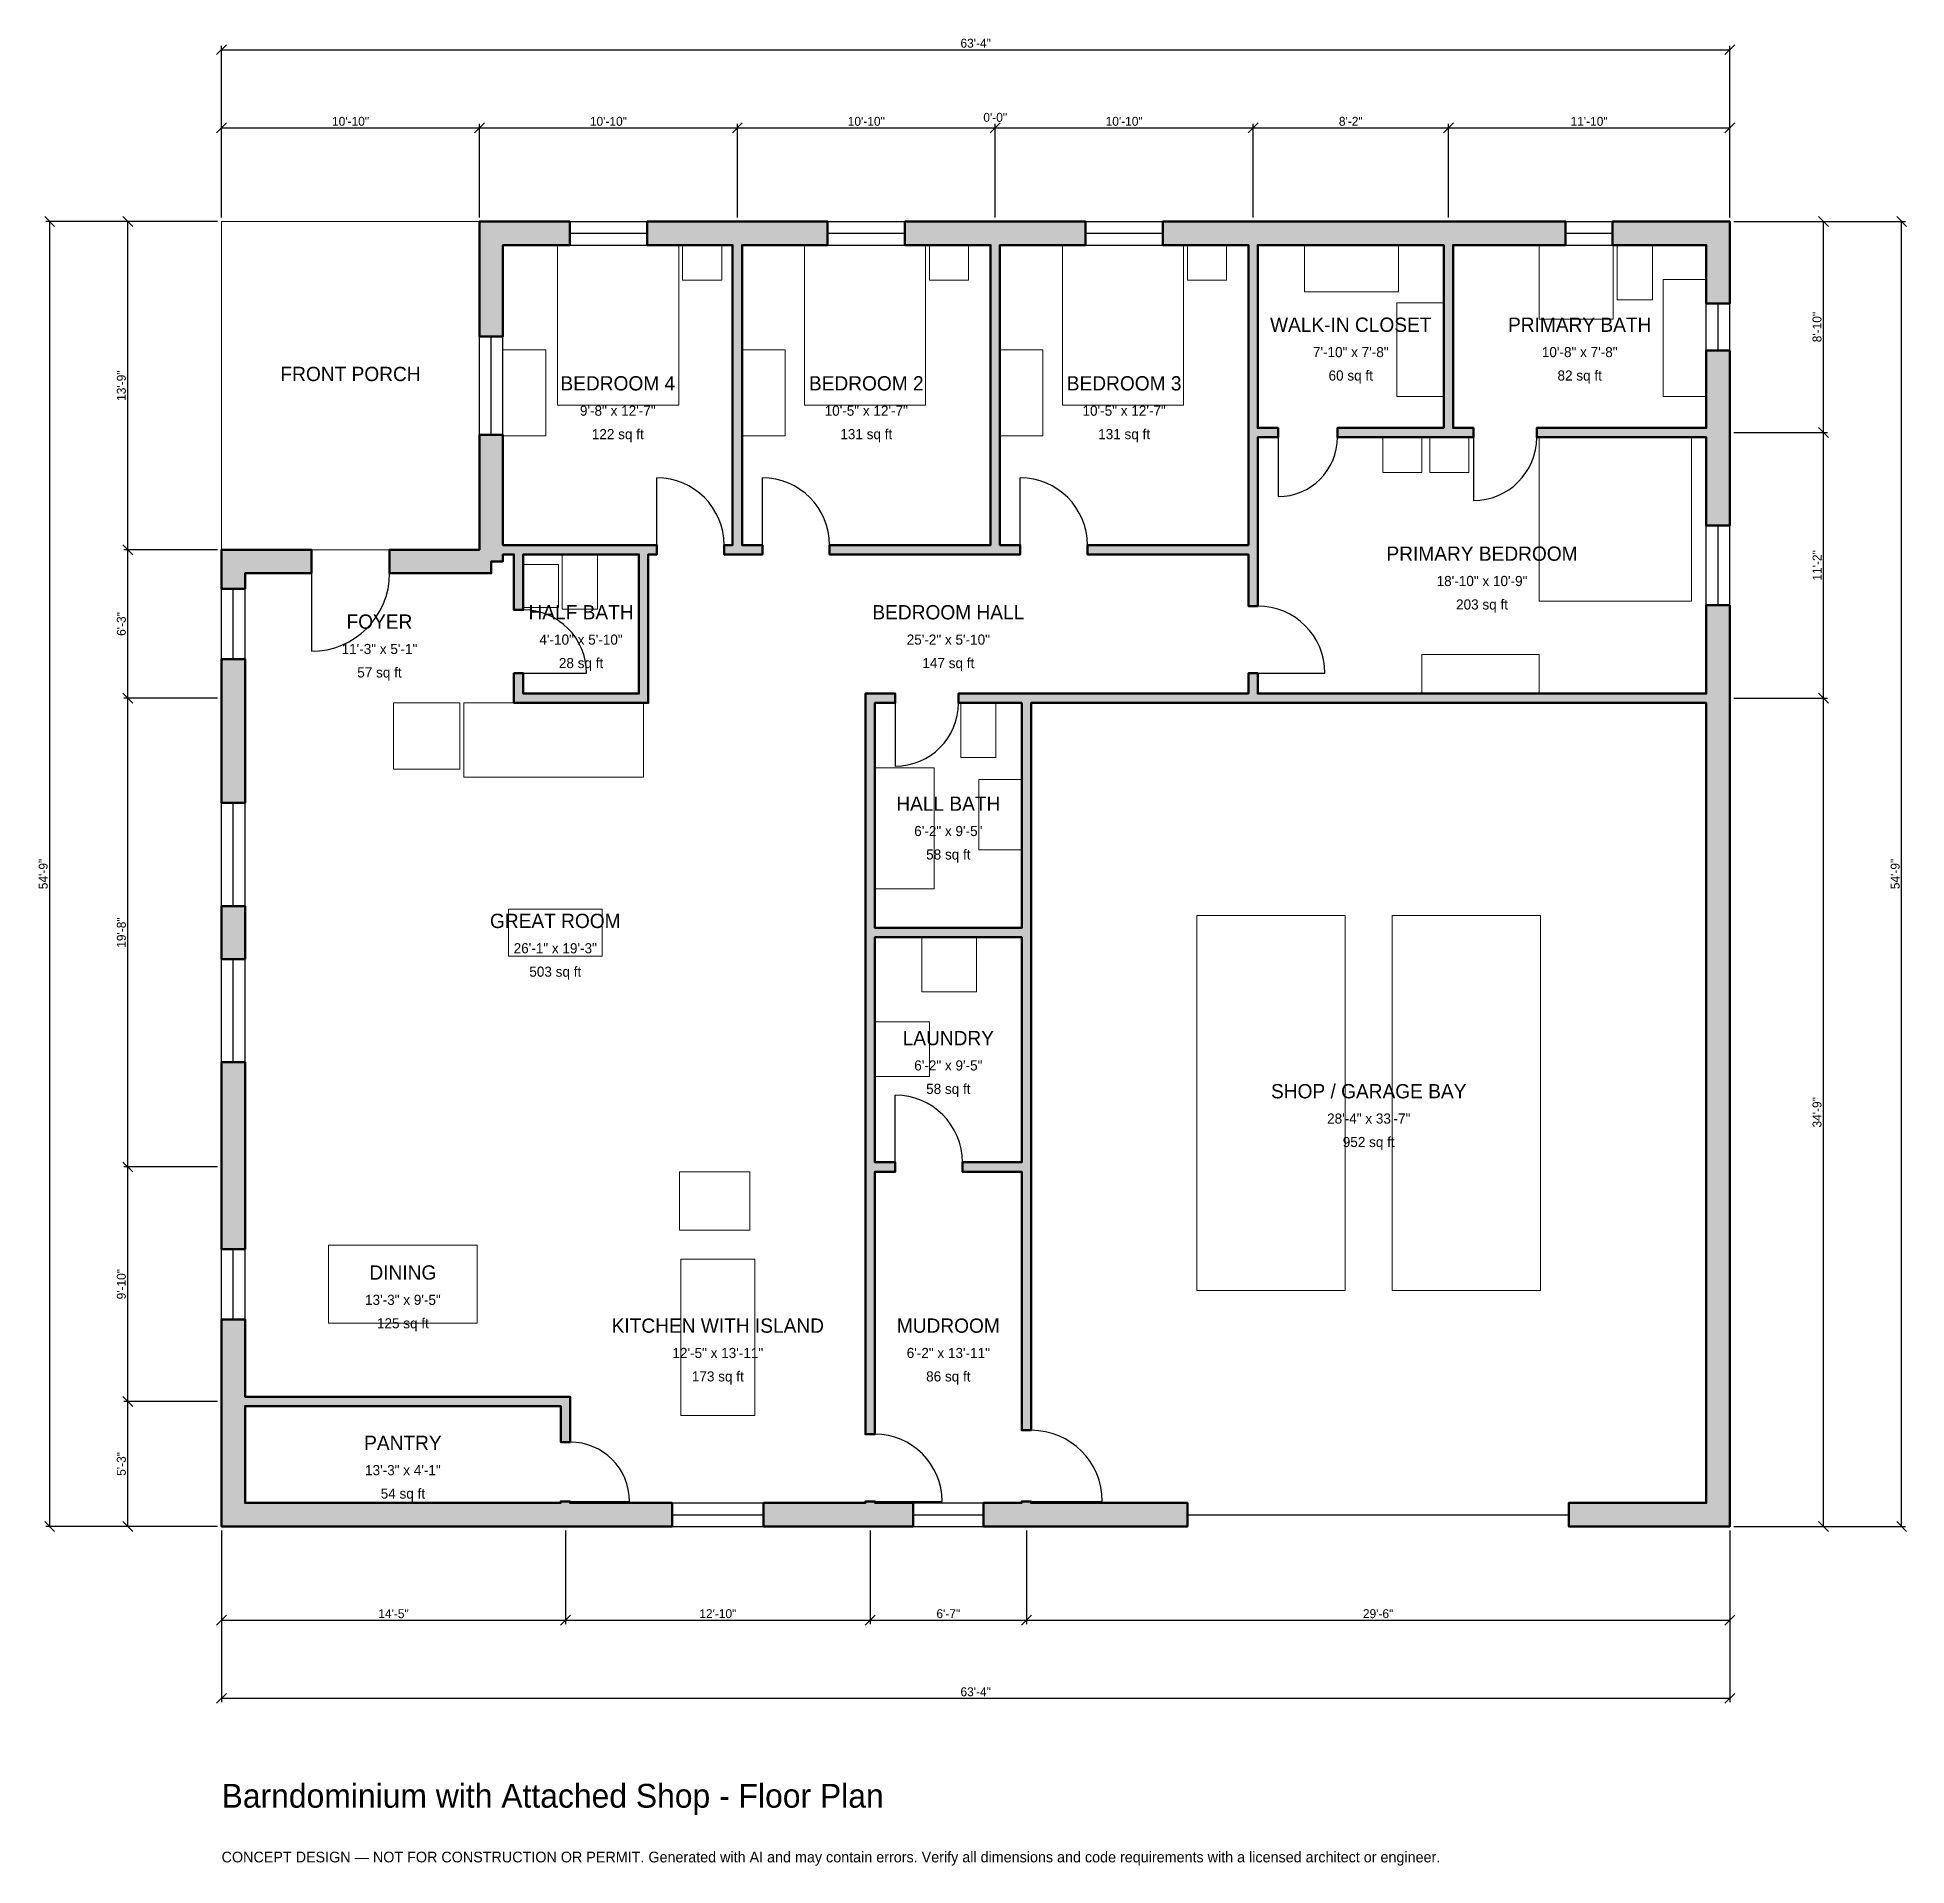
# Model space of a CAD drawing. Header units: inches. Extents: x -93 to 849, y -171 to 750.
import ezdxf
from ezdxf.enums import TextEntityAlignment as Align

# ---------------------------------------------------------------- set-up
doc = ezdxf.new("R2010")
doc.units = ezdxf.units.IN
doc.header["$MEASUREMENT"] = 0
doc.linetypes.add('DASHED', pattern=[0.6, 0.5, -0.1])
for name, color, linetype, lineweight in [('A-ANNO-DIMS', 1, 'Continuous', 13), ('A-ANNO-TEXT', 7, 'Continuous', 18), ('A-AREA-IDEN', 7, 'Continuous', 18), ('A-DOOR', 2, 'Continuous', 25), ('A-FLOR-FIXT', 9, 'Continuous', 13), ('A-FURN', 9, 'Continuous', 13), ('A-GLAZ', 4, 'Continuous', 25), ('A-SITE-PAVE', 8, 'Continuous', 13), ('A-WALL', 7, 'Continuous', 50), ('A-WALL-PATT', 8, 'Continuous', 13)]:
    doc.layers.add(name, color=color, linetype=linetype, lineweight=lineweight)
doc.dimstyles.new('PLAN', dxfattribs={"dimtxt": 4.5, "dimasz": 3, "dimexe": 2, "dimexo": 2, "dimgap": 1, "dimtad": 1, "dimdec": 0, "dimlunit": 4, "dimtsz": 2.5, "dimcen": 2.5, "dimclrd": 1, "dimclre": 1, "dimazin": 3, "dimtfac": 1, "dimtmove": 0, "dimatfit": 3})

msp = doc.modelspace()

# ---------------------------------------------------------------- hatches: boundary and pattern name
at = {"layer": 'A-WALL-PATT'}
h = msp.add_hatch(dxfattribs=at)
h.set_pattern_fill('ANSI31', color=8, scale=0.8)
h.paths.add_polyline_path([(167.3228, 0), (11.811, 0), (11.811, 0), (0, 0), (0, 0), (0, 0), (0, 11.811), (0, 11.811), (0, 57.0866), (0, 60.6299), (0, 60.6299), (0, 65.3543), (0, 65.3543), (0, 68.8976), (0, 104.3307), (11.811, 104.3307), (11.811, 68.8976), (11.811, 65.3543), (170.8661, 65.3543), (175.5906, 65.3543), (175.5906, 60.6299), (175.5906, 42.5197), (170.8661, 42.5197), (170.8661, 60.6299), (11.811, 60.6299), (11.811, 57.0866), (11.811, 11.811), (167.3228, 11.811), (170.8661, 11.811), (170.8661, 12.5984), (175.5906, 12.5984), (175.5906, 11.811), (179.1339, 11.811), (226.9685, 11.811), (226.9685, 0), (179.1339, 0), (175.5906, 0), (175.5906, 0), (170.8661, 0), (170.8661, 0), (167.3228, 0)])
h.paths.add_polyline_path([(0, 175.1969), (0, 187.0079), (0, 233.8583), (11.811, 233.8583), (11.811, 187.0079), (11.811, 175.1969), (11.811, 139.7638), (0, 139.7638), (0, 175.1969)])
h.paths.add_polyline_path([(0, 312.5984), (11.811, 312.5984), (11.811, 285.8268), (0, 285.8268), (0, 312.5984)])
h.paths.add_polyline_path([(0, 411.4173), (0, 423.2283), (0, 437.0079), (11.811, 437.0079), (11.811, 423.2283), (11.811, 411.4173), (11.811, 364.5669), (0, 364.5669), (0, 411.4173)])
h.paths.add_polyline_path([(0, 480.315), (0, 480.315), (0, 492.126), (0, 492.126), (0, 492.126), (11.811, 492.126), (11.811, 492.126), (45.2756, 492.126), (45.2756, 480.315), (11.811, 480.315), (11.811, 472.4409), (0, 472.4409), (0, 480.315)])
h.paths.add_polyline_path([(127.5591, 492.126), (127.5591, 492.126), (129.9212, 492.126), (129.9212, 494.4882), (129.9213, 494.4882), (129.9213, 550), (141.7323, 550), (141.7323, 494.4882), (147.2441, 494.4882), (151.9685, 494.4882), (210.2362, 494.4882), (214.9606, 494.4882), (219.2913, 494.4882), (219.2913, 489.7638), (214.9606, 489.7638), (214.9606, 419.685), (214.9606, 414.9606), (210.2362, 414.9606), (151.9685, 414.9606), (147.2441, 414.9606), (147.2441, 419.685), (147.2441, 429.9213), (151.9685, 429.9213), (151.9685, 419.685), (210.2362, 419.685), (210.2362, 489.7638), (151.9685, 489.7638), (151.9685, 461.811), (147.2441, 461.811), (147.2441, 489.7638), (141.7323, 489.7638), (141.7323, 486.2205), (135.8268, 486.2205), (135.8268, 480.315), (84.6457, 480.315), (84.6457, 492.126), (127.5591, 492.126)])
h.paths.add_polyline_path([(129.9213, 645.6693), (129.9212, 645.6693), (129.9212, 657.4803), (129.9213, 657.4803), (129.9213, 657.4804), (141.7323, 657.4804), (141.7323, 657.4803), (175.3937, 657.4803), (175.3937, 645.6693), (141.7323, 645.6693), (141.7323, 599.6063), (129.9213, 599.6063), (129.9213, 645.6693)])
h.paths.add_polyline_path([(253.937, 657.4803), (257.4803, 657.4803), (257.4803, 657.4804), (262.2047, 657.4804), (262.2047, 657.4803), (265.748, 657.4803), (305.315, 657.4803), (305.315, 645.6693), (265.748, 645.6693), (262.2047, 645.6693), (262.2047, 494.4882), (272.4409, 494.4882), (272.4409, 489.7638), (262.2047, 489.7638), (257.4803, 489.7638), (253.1496, 489.7638), (253.1496, 494.4882), (257.4803, 494.4882), (257.4803, 645.6693), (253.937, 645.6693), (214.3701, 645.6693), (214.3701, 657.4803), (253.937, 657.4803)])
h.paths.add_polyline_path([(383.8583, 657.4803), (387.4016, 657.4803), (387.4016, 657.4804), (392.126, 657.4804), (392.126, 657.4803), (395.6693, 657.4803), (435.2362, 657.4803), (435.2362, 645.6693), (395.6693, 645.6693), (392.126, 645.6693), (392.126, 494.4882), (402.3622, 494.4882), (402.3622, 489.7638), (392.126, 489.7638), (387.4016, 489.7638), (387.4016, 489.7638), (306.2992, 489.7638), (306.2992, 494.4882), (387.4016, 494.4882), (387.4016, 645.6693), (383.8583, 645.6693), (344.2913, 645.6693), (344.2913, 657.4803), (383.8583, 657.4803)])
h.paths.add_polyline_path([(513.7795, 657.4803), (517.3228, 657.4803), (517.3228, 657.4804), (522.0472, 657.4804), (522.0472, 657.4803), (525.5906, 657.4803), (612.2047, 657.4803), (615.748, 657.4803), (615.748, 657.4804), (620.4724, 657.4804), (620.4724, 657.4803), (624.0157, 657.4803), (677.1654, 657.4803), (677.1654, 645.6693), (624.0157, 645.6693), (620.4724, 645.6693), (620.4724, 553.5433), (630.7087, 553.5433), (630.7087, 548.8189), (620.4724, 548.8189), (615.748, 548.8189), (562.2047, 548.8189), (562.2047, 553.5433), (615.748, 553.5433), (615.748, 645.6693), (612.2047, 645.6693), (525.5906, 645.6693), (522.0472, 645.6693), (522.0472, 553.5433), (532.2835, 553.5433), (532.2835, 548.8189), (522.0472, 548.8189), (522.0472, 494.4882), (522.0472, 489.7638), (522.0472, 463.7795), (517.3228, 463.7795), (517.3228, 489.7638), (436.2205, 489.7638), (436.2205, 494.4882), (517.3228, 494.4882), (517.3228, 548.8189), (517.3228, 553.5433), (517.3228, 645.6693), (513.7795, 645.6693), (474.2126, 645.6693), (474.2126, 657.4803), (513.7795, 657.4803)])
h.paths.add_polyline_path([(748.0315, 657.4803), (748.0315, 657.4804), (759.8425, 657.4804), (759.8425, 657.4803), (759.8426, 657.4803), (759.8426, 645.6693), (759.8425, 645.6693), (759.8425, 616.1417), (748.0315, 616.1417), (748.0315, 645.6693), (700.7874, 645.6693), (700.7874, 657.4803), (748.0315, 657.4803)])
h.paths.add_polyline_path([(759.8425, 553.5433), (759.8426, 553.5433), (759.8426, 548.8189), (759.8425, 548.8189), (759.8425, 545.2756), (759.8425, 545.2756), (759.8425, 504.3307), (748.0315, 504.3307), (748.0315, 548.8189), (662.5984, 548.8189), (662.5984, 553.5433), (748.0315, 553.5433), (748.0315, 557.0866), (748.0315, 557.0866), (748.0315, 592.5197), (759.8425, 592.5197), (759.8425, 553.5433)])
h.paths.add_polyline_path([(759.8425, 423.2283), (759.8425, 423.2283), (759.8425, 419.685), (759.8426, 419.685), (759.8426, 414.9606), (759.8425, 414.9606), (759.8425, 11.811), (759.8426, 11.811), (759.8426, 0), (759.8425, 0), (759.8425, 0), (748.0315, 0), (748.0315, 0), (678.7402, 0), (678.7402, 11.811), (748.0315, 11.811), (748.0315, 411.4173), (748.0315, 411.4173), (748.0315, 414.9606), (522.0472, 414.9606), (517.3228, 414.9606), (407.874, 414.9606), (407.874, 301.5748), (407.874, 296.8504), (407.874, 183.4646), (407.874, 178.7402), (407.874, 48.4252), (403.1496, 48.4252), (403.1496, 178.7402), (373.2283, 178.7402), (373.2283, 183.4646), (403.1496, 183.4646), (403.1496, 296.8504), (329.1339, 296.8504), (329.1339, 183.4646), (339.3701, 183.4646), (339.3701, 178.7402), (329.1339, 178.7402), (329.1339, 46.4567), (324.4094, 46.4567), (324.4094, 178.7402), (324.4094, 183.4646), (324.4094, 296.8504), (324.4094, 301.5748), (324.4094, 414.9606), (324.4094, 419.685), (329.1339, 419.685), (339.3701, 419.685), (339.3701, 414.9606), (329.1339, 414.9606), (329.1339, 301.5748), (403.1496, 301.5748), (403.1496, 414.9606), (371.2598, 414.9606), (371.2598, 419.685), (403.1496, 419.685), (407.874, 419.685), (517.3228, 419.685), (517.3228, 429.9213), (522.0472, 429.9213), (522.0472, 419.685), (748.0315, 419.685), (748.0315, 464.1732), (759.8425, 464.1732), (759.8425, 423.2283)])
h.paths.add_polyline_path([(411.4173, 0), (407.874, 0), (407.874, 0), (403.1496, 0), (403.1496, 0), (399.6063, 0), (383.8583, 0), (383.8583, 11.811), (399.6063, 11.811), (403.1496, 11.811), (403.1496, 12.5984), (407.874, 12.5984), (407.874, 11.811), (411.4173, 11.811), (486.6142, 11.811), (486.6142, 0), (411.4173, 0)])
h.paths.add_polyline_path([(332.6772, 0), (329.1339, 0), (329.1339, 0), (324.4094, 0), (324.4094, 0), (320.8661, 0), (273.0315, 0), (273.0315, 11.811), (320.8661, 11.811), (324.4094, 11.811), (324.4094, 12.5984), (329.1339, 12.5984), (329.1339, 11.811), (332.6772, 11.811), (348.4252, 11.811), (348.4252, 0), (332.6772, 0)])

# ---------------------------------------------------------------- linework, layer by layer
at = {"layer": 'A-DOOR'}
for p, q in [((532.2835, 548.8189), (532.2835, 518.8976)), ((630.7087, 548.8189), (630.7087, 516.9291)), ((219.2913, 494.4882), (219.2913, 528.3465)), ((272.4409, 494.4882), (272.4409, 528.3465)), ((402.3622, 494.4882), (402.3622, 528.3465)), ((45.2756, 480.315), (45.2756, 440.9449)), ((151.9685, 429.9213), (183.8583, 429.9213)), ((522.0472, 429.9213), (555.9055, 429.9213)), ((339.3701, 414.9606), (339.3701, 383.0709)), ((339.3701, 183.4646), (339.3701, 217.3228)), ((175.5906, 12.5984), (205.5118, 12.5984)), ((329.1339, 12.5984), (362.9921, 12.5984)), ((407.874, 12.5984), (443.7008, 12.5984))]:
    msp.add_line(p, q, dxfattribs=at)
at = {"layer": 'A-DOOR', "linetype": 'DASHED'}
msp.add_line((486.6142, 5.9055), (678.7402, 5.9055), dxfattribs=at)
at = {"layer": 'A-DOOR'}
for centre, radius, start, end in [((532.2835, 548.8189), 29.9213, 270, 360), ((630.7087, 548.8189), 31.8898, 270, 360), ((219.2913, 494.4882), 33.8583, 0, 90), ((272.4409, 494.4882), 33.8583, 0, 90), ((402.3622, 494.4882), 33.8583, 0, 90), ((45.2756, 480.315), 39.3701, 270, 360), ((151.9685, 429.9213), 31.8898, 0, 90), ((522.0472, 429.9213), 33.8583, 0, 90), ((339.3701, 414.9606), 31.8898, 270, 360), ((339.3701, 183.4646), 33.8583, 0, 90), ((407.874, 12.5984), 35.8268, 0, 90), ((175.5906, 12.5984), 29.9213, 0, 90), ((329.1339, 12.5984), 33.8583, 0, 90)]:
    msp.add_arc(centre, radius, start, end, dxfattribs=at)
at = {"layer": 'A-FLOR-FIXT'}
for points in [[(663.7795, 608.2677), (701.1811, 608.2677), (701.1811, 645.6693), (663.7795, 645.6693)], [(703.1496, 618.1102), (720.8661, 618.1102), (720.8661, 645.6693), (703.1496, 645.6693)], [(726.378, 569.2913), (748.0315, 569.2913), (748.0315, 628.3465), (726.378, 628.3465)], [(171.6535, 462.2047), (189.3701, 462.2047), (189.3701, 489.7638), (171.6535, 489.7638)], [(151.9685, 462.9921), (169.685, 462.9921), (169.685, 484.6457), (151.9685, 484.6457)], [(372.4409, 387.4016), (390.1575, 387.4016), (390.1575, 414.9606), (372.4409, 414.9606)], [(329.1339, 321.2598), (359.0551, 321.2598), (359.0551, 382.2835), (329.1339, 382.2835)], [(381.4961, 340.9449), (403.1496, 340.9449), (403.1496, 376.378), (381.4961, 376.378)], [(231.2992, 55.9055), (268.7008, 55.9055), (268.7008, 134.6457), (231.2992, 134.6457)]]:
    msp.add_lwpolyline(points, close=True, dxfattribs=at)
at = {"layer": 'A-FURN'}
for points in [[(169.2913, 564.9606), (230.315, 564.9606), (230.315, 645.6693), (169.2913, 645.6693)], [(232.2835, 627.9528), (251.9685, 627.9528), (251.9685, 645.6693), (232.2835, 645.6693)], [(293.7008, 564.9606), (354.7244, 564.9606), (354.7244, 645.6693), (293.7008, 645.6693)], [(356.6929, 627.9528), (376.378, 627.9528), (376.378, 645.6693), (356.6929, 645.6693)], [(423.622, 564.9606), (484.6457, 564.9606), (484.6457, 645.6693), (423.622, 645.6693)], [(486.6142, 627.9528), (506.2992, 627.9528), (506.2992, 645.6693), (486.6142, 645.6693)], [(545.6693, 622.0472), (592.9134, 622.0472), (592.9134, 645.6693), (545.6693, 645.6693)], [(592.126, 569.2913), (615.748, 569.2913), (615.748, 616.5354), (592.126, 616.5354)], [(141.7323, 549.6063), (163.3858, 549.6063), (163.3858, 592.9134), (141.7323, 592.9134)], [(262.2047, 549.6063), (283.8583, 549.6063), (283.8583, 592.9134), (262.2047, 592.9134)], [(392.126, 549.6063), (413.7795, 549.6063), (413.7795, 592.9134), (392.126, 592.9134)], [(585.0394, 531.1024), (604.7244, 531.1024), (604.7244, 548.8189), (585.0394, 548.8189)], [(608.6614, 531.1024), (628.3465, 531.1024), (628.3465, 548.8189), (608.6614, 548.8189)], [(663.7795, 466.1417), (740.5512, 466.1417), (740.5512, 548.8189), (663.7795, 548.8189)], [(604.7244, 419.685), (663.7795, 419.685), (663.7795, 439.3701), (604.7244, 439.3701)], [(86.6142, 381.4961), (120.0787, 381.4961), (120.0787, 414.9606), (86.6142, 414.9606)], [(122.0472, 377.5591), (212.5984, 377.5591), (212.5984, 414.9606), (122.0472, 414.9606)], [(144.4882, 287.4016), (191.7323, 287.4016), (191.7323, 311.0236), (144.4882, 311.0236)], [(491.3386, 118.8976), (566.1417, 118.8976), (566.1417, 307.874), (491.3386, 307.874)], [(589.7638, 118.8976), (664.5669, 118.8976), (664.5669, 307.874), (589.7638, 307.874)], [(352.7559, 269.2913), (380.315, 269.2913), (380.315, 296.8504), (352.7559, 296.8504)], [(329.1339, 226.7717), (356.6929, 226.7717), (356.6929, 254.3307), (329.1339, 254.3307)], [(230.7087, 149.2126), (266.1417, 149.2126), (266.1417, 178.7402), (230.7087, 178.7402)], [(53.937, 102.3622), (128.7402, 102.3622), (128.7402, 141.7323), (53.937, 141.7323)]]:
    msp.add_lwpolyline(points, close=True, dxfattribs=at)
at = {"layer": 'A-GLAZ'}
for p, q in [((175.3937, 657.4803), (214.3701, 657.4803)), ((175.3937, 651.5748), (214.3701, 651.5748)), ((305.315, 657.4803), (344.2913, 657.4803)), ((305.315, 651.5748), (344.2913, 651.5748)), ((435.2362, 657.4803), (474.2126, 657.4803)), ((435.2362, 651.5748), (474.2126, 651.5748)), ((677.1654, 657.4803), (700.7874, 657.4803)), ((677.1654, 651.5748), (700.7874, 651.5748)), ((175.3937, 645.6693), (214.3701, 645.6693)), ((305.315, 645.6693), (344.2913, 645.6693)), ((435.2362, 645.6693), (474.2126, 645.6693)), ((677.1654, 645.6693), (700.7874, 645.6693)), ((748.0315, 592.5197), (748.0315, 616.1417)), ((753.937, 592.5197), (753.937, 616.1417)), ((759.8425, 592.5197), (759.8425, 616.1417)), ((129.9213, 550), (129.9213, 599.6063)), ((135.8268, 550), (135.8268, 599.6063)), ((141.7323, 550), (141.7323, 599.6063)), ((748.0315, 464.1732), (748.0315, 504.3307)), ((753.937, 464.1732), (753.937, 504.3307)), ((759.8425, 464.1732), (759.8425, 504.3307)), ((0, 437.0079), (0, 472.4409)), ((5.9055, 437.0079), (5.9055, 472.4409)), ((11.811, 437.0079), (11.811, 472.4409)), ((0, 312.5984), (0, 364.5669)), ((5.9055, 312.5984), (5.9055, 364.5669)), ((11.811, 312.5984), (11.811, 364.5669)), ((0, 233.8583), (0, 285.8268)), ((5.9055, 233.8583), (5.9055, 285.8268)), ((11.811, 233.8583), (11.811, 285.8268)), ((0, 104.3307), (0, 139.7638)), ((5.9055, 104.3307), (5.9055, 139.7638)), ((11.811, 104.3307), (11.811, 139.7638)), ((226.9685, 11.811), (273.0315, 11.811)), ((348.4252, 11.811), (383.8583, 11.811)), ((226.9685, 5.9055), (273.0315, 5.9055)), ((226.9685, 0), (273.0315, 0)), ((348.4252, 5.9055), (383.8583, 5.9055)), ((348.4252, 0), (383.8583, 0))]:
    msp.add_line(p, q, dxfattribs=at)
at = {"layer": 'A-SITE-PAVE', "linetype": 'DASHED'}
msp.add_lwpolyline([(0, 492.126), (129.9213, 492.126), (129.9213, 657.4803), (0, 657.4803)], close=True, dxfattribs=at)
at = {"layer": 'A-WALL'}
for points in [[(129.9213, 645.6693), (129.9212, 645.6693), (129.9212, 657.4803), (129.9213, 657.4803), (129.9213, 657.4804), (141.7323, 657.4804), (141.7323, 657.4803), (175.3937, 657.4803), (175.3937, 645.6693), (141.7323, 645.6693), (141.7323, 599.6063), (129.9213, 599.6063), (129.9213, 645.6693)], [(253.937, 657.4803), (257.4803, 657.4803), (257.4803, 657.4804), (262.2047, 657.4804), (262.2047, 657.4803), (265.748, 657.4803), (305.315, 657.4803), (305.315, 645.6693), (265.748, 645.6693), (262.2047, 645.6693), (262.2047, 494.4882), (272.4409, 494.4882), (272.4409, 489.7638), (262.2047, 489.7638), (257.4803, 489.7638), (253.1496, 489.7638), (253.1496, 494.4882), (257.4803, 494.4882), (257.4803, 645.6693), (253.937, 645.6693), (214.3701, 645.6693), (214.3701, 657.4803), (253.937, 657.4803)], [(383.8583, 657.4803), (387.4016, 657.4803), (387.4016, 657.4804), (392.126, 657.4804), (392.126, 657.4803), (395.6693, 657.4803), (435.2362, 657.4803), (435.2362, 645.6693), (395.6693, 645.6693), (392.126, 645.6693), (392.126, 494.4882), (402.3622, 494.4882), (402.3622, 489.7638), (392.126, 489.7638), (387.4016, 489.7638), (387.4016, 489.7638), (306.2992, 489.7638), (306.2992, 494.4882), (387.4016, 494.4882), (387.4016, 645.6693), (383.8583, 645.6693), (344.2913, 645.6693), (344.2913, 657.4803), (383.8583, 657.4803)], [(513.7795, 657.4803), (517.3228, 657.4803), (517.3228, 657.4804), (522.0472, 657.4804), (522.0472, 657.4803), (525.5906, 657.4803), (612.2047, 657.4803), (615.748, 657.4803), (615.748, 657.4804), (620.4724, 657.4804), (620.4724, 657.4803), (624.0157, 657.4803), (677.1654, 657.4803), (677.1654, 645.6693), (624.0157, 645.6693), (620.4724, 645.6693), (620.4724, 553.5433), (630.7087, 553.5433), (630.7087, 548.8189), (620.4724, 548.8189), (615.748, 548.8189), (562.2047, 548.8189), (562.2047, 553.5433), (615.748, 553.5433), (615.748, 645.6693), (612.2047, 645.6693), (525.5906, 645.6693), (522.0472, 645.6693), (522.0472, 553.5433), (532.2835, 553.5433), (532.2835, 548.8189), (522.0472, 548.8189), (522.0472, 494.4882), (522.0472, 489.7638), (522.0472, 463.7795), (517.3228, 463.7795), (517.3228, 489.7638), (436.2205, 489.7638), (436.2205, 494.4882), (517.3228, 494.4882), (517.3228, 548.8189), (517.3228, 553.5433), (517.3228, 645.6693), (513.7795, 645.6693), (474.2126, 645.6693), (474.2126, 657.4803), (513.7795, 657.4803)], [(748.0315, 657.4803), (748.0315, 657.4804), (759.8425, 657.4804), (759.8425, 657.4803), (759.8426, 657.4803), (759.8426, 645.6693), (759.8425, 645.6693), (759.8425, 616.1417), (748.0315, 616.1417), (748.0315, 645.6693), (700.7874, 645.6693), (700.7874, 657.4803), (748.0315, 657.4803)], [(759.8425, 553.5433), (759.8426, 553.5433), (759.8426, 548.8189), (759.8425, 548.8189), (759.8425, 545.2756), (759.8425, 545.2756), (759.8425, 504.3307), (748.0315, 504.3307), (748.0315, 548.8189), (662.5984, 548.8189), (662.5984, 553.5433), (748.0315, 553.5433), (748.0315, 557.0866), (748.0315, 557.0866), (748.0315, 592.5197), (759.8425, 592.5197), (759.8425, 553.5433)], [(127.5591, 492.126), (127.5591, 492.126), (129.9212, 492.126), (129.9212, 494.4882), (129.9213, 494.4882), (129.9213, 550), (141.7323, 550), (141.7323, 494.4882), (147.2441, 494.4882), (151.9685, 494.4882), (210.2362, 494.4882), (214.9606, 494.4882), (219.2913, 494.4882), (219.2913, 489.7638), (214.9606, 489.7638), (214.9606, 419.685), (214.9606, 414.9606), (210.2362, 414.9606), (151.9685, 414.9606), (147.2441, 414.9606), (147.2441, 419.685), (147.2441, 429.9213), (151.9685, 429.9213), (151.9685, 419.685), (210.2362, 419.685), (210.2362, 489.7638), (151.9685, 489.7638), (151.9685, 461.811), (147.2441, 461.811), (147.2441, 489.7638), (141.7323, 489.7638), (141.7323, 486.2205), (135.8268, 486.2205), (135.8268, 480.315), (84.6457, 480.315), (84.6457, 492.126), (127.5591, 492.126)], [(0, 480.315), (0, 480.315), (0, 492.126), (0, 492.126), (0, 492.126), (11.811, 492.126), (11.811, 492.126), (45.2756, 492.126), (45.2756, 480.315), (11.811, 480.315), (11.811, 472.4409), (0, 472.4409), (0, 480.315)], [(759.8425, 423.2283), (759.8425, 423.2283), (759.8425, 419.685), (759.8426, 419.685), (759.8426, 414.9606), (759.8425, 414.9606), (759.8425, 11.811), (759.8426, 11.811), (759.8426, 0), (759.8425, 0), (759.8425, 0), (748.0315, 0), (748.0315, 0), (678.7402, 0), (678.7402, 11.811), (748.0315, 11.811), (748.0315, 411.4173), (748.0315, 411.4173), (748.0315, 414.9606), (522.0472, 414.9606), (517.3228, 414.9606), (407.874, 414.9606), (407.874, 301.5748), (407.874, 296.8504), (407.874, 183.4646), (407.874, 178.7402), (407.874, 48.4252), (403.1496, 48.4252), (403.1496, 178.7402), (373.2283, 178.7402), (373.2283, 183.4646), (403.1496, 183.4646), (403.1496, 296.8504), (329.1339, 296.8504), (329.1339, 183.4646), (339.3701, 183.4646), (339.3701, 178.7402), (329.1339, 178.7402), (329.1339, 46.4567), (324.4094, 46.4567), (324.4094, 178.7402), (324.4094, 183.4646), (324.4094, 296.8504), (324.4094, 301.5748), (324.4094, 414.9606), (324.4094, 419.685), (329.1339, 419.685), (339.3701, 419.685), (339.3701, 414.9606), (329.1339, 414.9606), (329.1339, 301.5748), (403.1496, 301.5748), (403.1496, 414.9606), (371.2598, 414.9606), (371.2598, 419.685), (403.1496, 419.685), (407.874, 419.685), (517.3228, 419.685), (517.3228, 429.9213), (522.0472, 429.9213), (522.0472, 419.685), (748.0315, 419.685), (748.0315, 464.1732), (759.8425, 464.1732), (759.8425, 423.2283)], [(0, 411.4173), (0, 423.2283), (0, 437.0079), (11.811, 437.0079), (11.811, 423.2283), (11.811, 411.4173), (11.811, 364.5669), (0, 364.5669), (0, 411.4173)], [(0, 312.5984), (11.811, 312.5984), (11.811, 285.8268), (0, 285.8268), (0, 312.5984)], [(0, 175.1969), (0, 187.0079), (0, 233.8583), (11.811, 233.8583), (11.811, 187.0079), (11.811, 175.1969), (11.811, 139.7638), (0, 139.7638), (0, 175.1969)], [(167.3228, 0), (11.811, 0), (11.811, 0), (0, 0), (0, 0), (0, 0), (0, 11.811), (0, 11.811), (0, 57.0866), (0, 60.6299), (0, 60.6299), (0, 65.3543), (0, 65.3543), (0, 68.8976), (0, 104.3307), (11.811, 104.3307), (11.811, 68.8976), (11.811, 65.3543), (170.8661, 65.3543), (175.5906, 65.3543), (175.5906, 60.6299), (175.5906, 42.5197), (170.8661, 42.5197), (170.8661, 60.6299), (11.811, 60.6299), (11.811, 57.0866), (11.811, 11.811), (167.3228, 11.811), (170.8661, 11.811), (170.8661, 12.5984), (175.5906, 12.5984), (175.5906, 11.811), (179.1339, 11.811), (226.9685, 11.811), (226.9685, 0), (179.1339, 0), (175.5906, 0), (175.5906, 0), (170.8661, 0), (170.8661, 0), (167.3228, 0)], [(332.6772, 0), (329.1339, 0), (329.1339, 0), (324.4094, 0), (324.4094, 0), (320.8661, 0), (273.0315, 0), (273.0315, 11.811), (320.8661, 11.811), (324.4094, 11.811), (324.4094, 12.5984), (329.1339, 12.5984), (329.1339, 11.811), (332.6772, 11.811), (348.4252, 11.811), (348.4252, 0), (332.6772, 0)], [(411.4173, 0), (407.874, 0), (407.874, 0), (403.1496, 0), (403.1496, 0), (399.6063, 0), (383.8583, 0), (383.8583, 11.811), (399.6063, 11.811), (403.1496, 11.811), (403.1496, 12.5984), (407.874, 12.5984), (407.874, 11.811), (411.4173, 11.811), (486.6142, 11.811), (486.6142, 0), (411.4173, 0)]]:
    msp.add_lwpolyline(points, close=True, dxfattribs=at)

# ---------------------------------------------------------------- texts
at = {"layer": 'A-ANNO-TEXT'}
for s, height, p in [('Barndominium with Attached Shop - Floor Plan', 12, (0, -141.7323)), ('CONCEPT DESIGN — NOT FOR CONSTRUCTION OR PERMIT. Generated with AI and may contain errors. Verify all dimensions and code requirements with a licensed architect or engineer.', 5.4, (0, -169.2913))]:
    msp.add_text(s, height=height, dxfattribs=at).set_placement(p)
at = {"layer": 'A-AREA-IDEN'}
for s, height, p in [('WALK-IN CLOSET', 7.2, (568.8976, 605.5118)), ('PRIMARY BATH', 7.2, (684.252, 605.5118)), ('7\'-10" x 7\'-8"', 5.1, (568.8976, 591.7323)), ('10\'-8" x 7\'-8"', 5.1, (684.252, 591.7323)), ('FRONT PORCH', 7.2, (64.9606, 580.7087)), ('BEDROOM 4', 7.2, (199.6063, 575.9843)), ('BEDROOM 2', 7.2, (324.8031, 575.9843)), ('BEDROOM 3', 7.2, (454.7244, 575.9843)), ('60 sq ft', 5.1, (568.8976, 579.9213)), ('82 sq ft', 5.1, (684.252, 579.9213)), ('9\'-8" x 12\'-7"', 5.1, (199.6063, 562.2047)), ('10\'-5" x 12\'-7"', 5.1, (324.8031, 562.2047)), ('10\'-5" x 12\'-7"', 5.1, (454.7244, 562.2047)), ('122 sq ft', 5.1, (199.6063, 550.3937)), ('131 sq ft', 5.1, (324.8031, 550.3937)), ('131 sq ft', 5.1, (454.7244, 550.3937)), ('PRIMARY BEDROOM', 7.2, (635.0394, 490.1575)), ('18\'-10" x 10\'-9"', 5.1, (635.0394, 476.378)), ('HALF BATH', 7.2, (181.1024, 460.6299)), ('BEDROOM HALL', 7.2, (366.1417, 460.6299)), ('203 sq ft', 5.1, (635.0394, 464.5669)), ('FOYER', 7.2, (79.5276, 455.9055)), ('11\'-3" x 5\'-1"', 5.1, (79.5276, 442.126)), ('4\'-10" x 5\'-10"', 5.1, (181.1024, 446.8504)), ('25\'-2" x 5\'-10"', 5.1, (366.1417, 446.8504)), ('28 sq ft', 5.1, (181.1024, 435.0394)), ('147 sq ft', 5.1, (366.1417, 435.0394)), ('57 sq ft', 5.1, (79.5276, 430.315)), ('HALL BATH', 7.2, (366.1417, 364.1732)), ('6\'-2" x 9\'-5"', 5.1, (366.1417, 350.3937)), ('58 sq ft', 5.1, (366.1417, 338.5827)), ('GREAT ROOM', 7.2, (168.1102, 305.1181)), ('26\'-1" x 19\'-3"', 5.1, (168.1102, 291.3386)), ('503 sq ft', 5.1, (168.1102, 279.5276)), ('LAUNDRY', 7.2, (366.1417, 246.063)), ('6\'-2" x 9\'-5"', 5.1, (366.1417, 232.2835)), ('58 sq ft', 5.1, (366.1417, 220.4724)), ('SHOP / GARAGE BAY', 7.2, (577.9528, 219.2913)), ('28\'-4" x 33\'-7"', 5.1, (577.9528, 205.5118)), ('952 sq ft', 5.1, (577.9528, 193.7008)), ('DINING', 7.2, (91.3386, 127.9528)), ('13\'-3" x 9\'-5"', 5.1, (91.3386, 114.1732)), ('125 sq ft', 5.1, (91.3386, 102.3622)), ('KITCHEN WITH ISLAND', 7.2, (250, 101.1811)), ('MUDROOM', 7.2, (366.1417, 101.1811)), ('12\'-5" x 13\'-11"', 5.1, (250, 87.4016)), ('6\'-2" x 13\'-11"', 5.1, (366.1417, 87.4016)), ('173 sq ft', 5.1, (250, 75.5906)), ('86 sq ft', 5.1, (366.1417, 75.5906)), ('PANTRY', 7.2, (91.3386, 42.126)), ('13\'-3" x 4\'-1"', 5.1, (91.3386, 28.3465)), ('54 sq ft', 5.1, (91.3386, 16.5354))]:
    msp.add_text(s, height=height, dxfattribs=at).set_placement(p, align=Align.MIDDLE_CENTER)

# ---------------------------------------------------------------- dimensions: what is measured, and where the dimension line sits
at = {"layer": 'A-ANNO-DIMS'}
for base, p1, p2, text in [((0, 744.0945), (0, 657.4803), (759.8425, 657.4803), '63\'-4"'), ((0, 704.7244), (0, 657.4803), (129.9213, 657.4803), '10\'-10"'), ((129.9213, 704.7244), (129.9213, 657.4803), (259.8425, 657.4803), '10\'-10"'), ((259.8425, 704.7244), (259.8425, 657.4803), (389.7638, 657.4803), '10\'-10"'), ((389.7638, 704.7244), (389.7638, 657.4803), (389.7638, 657.4803), '0\'-0"'), ((389.7638, 704.7244), (389.7638, 657.4803), (519.685, 657.4803), '10\'-10"'), ((519.685, 704.7244), (519.685, 657.4803), (618.1102, 657.4803), '8\'-2"'), ((618.1102, 704.7244), (618.1102, 657.4803), (759.8425, 657.4803), '11\'-10"'), ((0, -47.2441), (0, 0), (173.2283, 0), '14\'-5"'), ((0, -86.6142), (0, 0), (759.8425, 0), '63\'-4"'), ((173.2283, -47.2441), (173.2283, 0), (326.7717, 0), '12\'-10"'), ((326.7717, -47.2441), (326.7717, 0), (405.5118, 0), '6\'-7"'), ((405.5118, -47.2441), (405.5118, 0), (759.8425, 0), '29\'-6"')]:
    msp.add_linear_dim(base=base, p1=p1, p2=p2, text=text, dimstyle='PLAN', dxfattribs=at).render()
for base, p1, p2, text in [((-86.6142, 0), (0, 0), (0, 657.4803), '54\'-9"'), ((-47.2441, 492.126), (0, 492.126), (0, 657.4803), '13\'-9"'), ((807.0866, 551.1811), (759.8425, 551.1811), (759.8425, 657.4803), '8\'-10"'), ((846.4567, 0), (759.8425, 0), (759.8425, 657.4803), '54\'-9"'), ((807.0866, 417.3228), (759.8425, 417.3228), (759.8425, 551.1811), '11\'-2"'), ((-47.2441, 417.3228), (0, 417.3228), (0, 492.126), '6\'-3"'), ((-47.2441, 181.1024), (0, 181.1024), (0, 417.3228), '19\'-8"'), ((807.0866, 0), (759.8425, 0), (759.8425, 417.3228), '34\'-9"'), ((-47.2441, 62.9921), (0, 62.9921), (0, 181.1024), '9\'-10"'), ((-47.2441, 0), (0, 0), (0, 62.9921), '5\'-3"')]:
    msp.add_linear_dim(base=base, p1=p1, p2=p2, angle=90, text=text, dimstyle='PLAN', dxfattribs=at).render()

doc.saveas('drawing.dxf')
